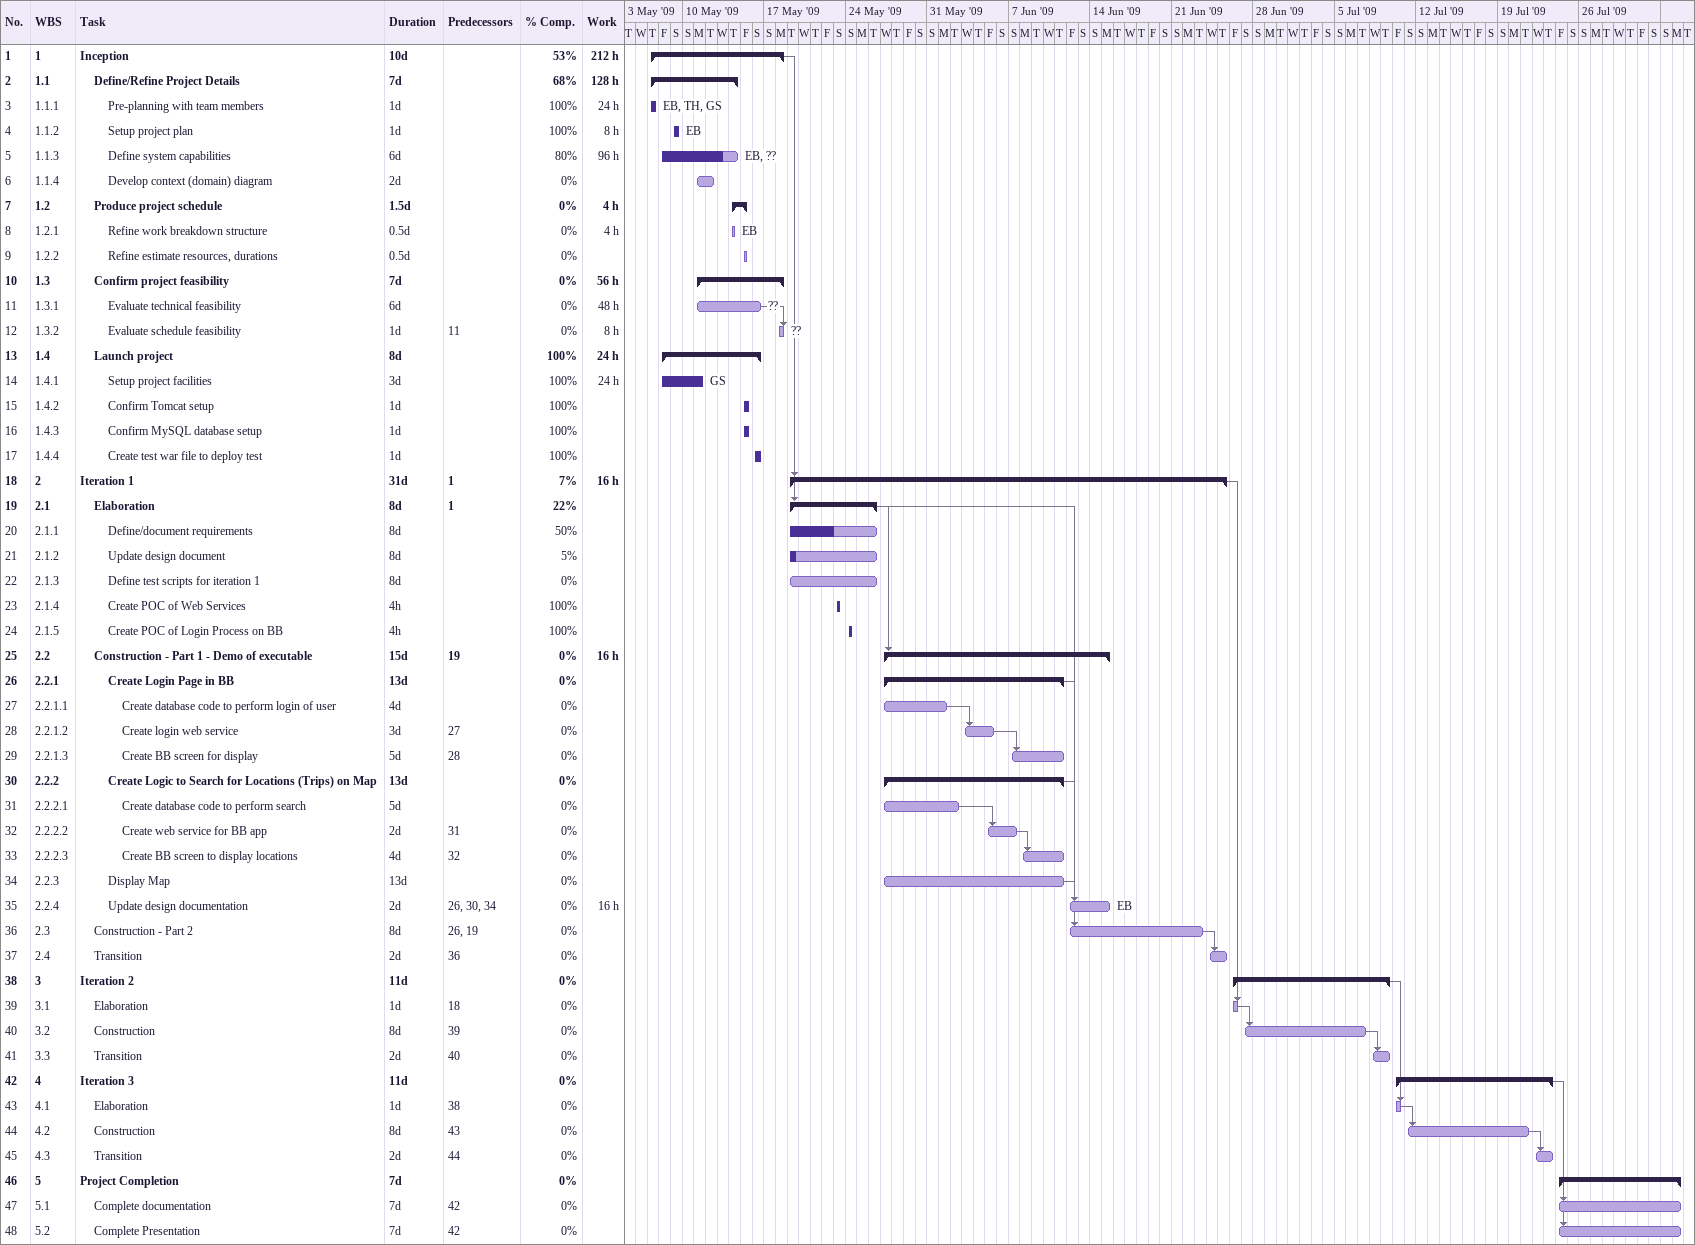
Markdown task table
| ID | WBS | Task | Duration | Start | Finish | Predecessors | Resources | % complete | Work (h) |
|---|---|---|---|---|---|---|---|---|---|
| 1 | 1 | **Inception** | 10d | 2009-05-07 | 2009-05-18 |  |  | 53 | 212 |
| 2 | 1.1 | **Define/Refine Project Details** | 7d | 2009-05-07 | 2009-05-14 |  |  | 68 | 128 |
| 3 | 1.1.1 | Pre-planning with team members | 1d | 2009-05-07 | 2009-05-07 |  | EB, TH, GS | 100 | 24 |
| 4 | 1.1.2 | Setup project plan | 1d | 2009-05-09 | 2009-05-09 |  | EB | 100 | 8 |
| 5 | 1.1.3 | Define system capabilities | 6d | 2009-05-08 | 2009-05-14 |  | EB, ?? | 80 | 96 |
| 6 | 1.1.4 | Develop context (domain) diagram | 2d | 2009-05-11 | 2009-05-12 |  |  | 0 |  |
| 7 | 1.2 | **Produce project schedule** | 1.5d | 2009-05-14 | 2009-05-15 |  |  | 0 | 4 |
| 8 | 1.2.1 | Refine work breakdown structure | 0.5d | 2009-05-14 | 2009-05-14 |  | EB | 0 | 4 |
| 9 | 1.2.2 | Refine estimate resources, durations | 0.5d | 2009-05-15 | 2009-05-15 |  |  | 0 |  |
| 10 | 1.3 | **Confirm project feasibility** | 7d | 2009-05-11 | 2009-05-18 |  |  | 0 | 56 |
| 11 | 1.3.1 | Evaluate technical feasibility | 6d | 2009-05-11 | 2009-05-16 |  | ?? | 0 | 48 |
| 12 | 1.3.2 | Evaluate schedule feasibility | 1d | 2009-05-18 | 2009-05-18 | 11 | ?? | 0 | 8 |
| 13 | 1.4 | **Launch project** | 8d | 2009-05-08 | 2009-05-16 |  |  | 100 | 24 |
| 14 | 1.4.1 | Setup project facilities | 3d | 2009-05-08 | 2009-05-11 |  | GS | 100 | 24 |
| 15 | 1.4.2 | Confirm Tomcat setup | 1d | 2009-05-15 | 2009-05-15 |  |  | 100 |  |
| 16 | 1.4.3 | Confirm MySQL database setup | 1d | 2009-05-15 | 2009-05-15 |  |  | 100 |  |
| 17 | 1.4.4 | Create test war file to deploy test | 1d | 2009-05-16 | 2009-05-16 |  |  | 100 |  |
| 18 | 2 | **Iteration 1** | 31d | 2009-05-19 | 2009-06-25 | 1 |  | 7 | 16 |
| 19 | 2.1 | **Elaboration** | 8d | 2009-05-19 | 2009-05-26 | 1 |  | 22 |  |
| 20 | 2.1.1 | Define/document requirements | 8d | 2009-05-19 | 2009-05-26 |  |  | 50 |  |
| 21 | 2.1.2 | Update design document | 8d | 2009-05-19 | 2009-05-26 |  |  | 5 |  |
| 22 | 2.1.3 | Define test scripts for iteration 1 | 8d | 2009-05-19 | 2009-05-26 |  |  | 0 |  |
| 23 | 2.1.4 | Create POC of Web Services | 4h | 2009-05-23 | 2009-05-23 |  |  | 100 |  |
| 24 | 2.1.5 | Create POC of Login Process on BB | 4h | 2009-05-24 | 2009-05-24 |  |  | 100 |  |
| 25 | 2.2 | **Construction - Part 1 - Demo of executable** | 15d | 2009-05-27 | 2009-06-15 | 19 |  | 0 | 16 |
| 26 | 2.2.1 | **Create Login Page in BB** | 13d | 2009-05-27 | 2009-06-11 |  |  | 0 |  |
| 27 | 2.2.1.1 | Create database code to perform login of user | 4d | 2009-05-27 | 2009-06-01 |  |  | 0 |  |
| 28 | 2.2.1.2 | Create login web service | 3d | 2009-06-03 | 2009-06-05 | 27 |  | 0 |  |
| 29 | 2.2.1.3 | Create BB screen for display | 5d | 2009-06-07 | 2009-06-11 | 28 |  | 0 |  |
| 30 | 2.2.2 | **Create Logic to Search for Locations (Trips) on Map** | 13d | 2009-05-27 | 2009-06-11 |  |  | 0 |  |
| 31 | 2.2.2.1 | Create database code to perform search | 5d | 2009-05-27 | 2009-06-02 |  |  | 0 |  |
| 32 | 2.2.2.2 | Create web service for BB app | 2d | 2009-06-05 | 2009-06-07 | 31 |  | 0 |  |
| 33 | 2.2.2.3 | Create BB screen to display locations | 4d | 2009-06-08 | 2009-06-11 | 32 |  | 0 |  |
| 34 | 2.2.3 | Display Map | 13d | 2009-05-27 | 2009-06-11 |  |  | 0 |  |
| 35 | 2.2.4 | Update design documentation | 2d | 2009-06-12 | 2009-06-15 | 26, 30, 34 | EB | 0 | 16 |
| 36 | 2.3 | Construction - Part 2 | 8d | 2009-06-12 | 2009-06-23 | 26, 19 |  | 0 |  |
| 37 | 2.4 | Transition | 2d | 2009-06-24 | 2009-06-25 | 36 |  | 0 |  |
| 38 | 3 | **Iteration 2** | 11d | 2009-06-26 | 2009-07-09 |  |  | 0 |  |
| 39 | 3.1 | Elaboration | 1d | 2009-06-26 | 2009-06-26 | 18 |  | 0 |  |
| 40 | 3.2 | Construction | 8d | 2009-06-27 | 2009-07-07 | 39 |  | 0 |  |
| 41 | 3.3 | Transition | 2d | 2009-07-08 | 2009-07-09 | 40 |  | 0 |  |
| 42 | 4 | **Iteration 3** | 11d | 2009-07-10 | 2009-07-23 |  |  | 0 |  |
| 43 | 4.1 | Elaboration | 1d | 2009-07-10 | 2009-07-10 | 38 |  | 0 |  |
| 44 | 4.2 | Construction | 8d | 2009-07-11 | 2009-07-21 | 43 |  | 0 |  |
| 45 | 4.3 | Transition | 2d | 2009-07-22 | 2009-07-23 | 44 |  | 0 |  |
| 46 | 5 | **Project Completion** | 7d | 2009-07-24 | 2009-08-03 |  |  | 0 |  |
| 47 | 5.1 | Complete documentation | 7d | 2009-07-24 | 2009-08-03 | 42 |  | 0 |  |
| 48 | 5.2 | Complete Presentation | 7d | 2009-07-24 | 2009-08-03 | 42 |  | 0 |  |
